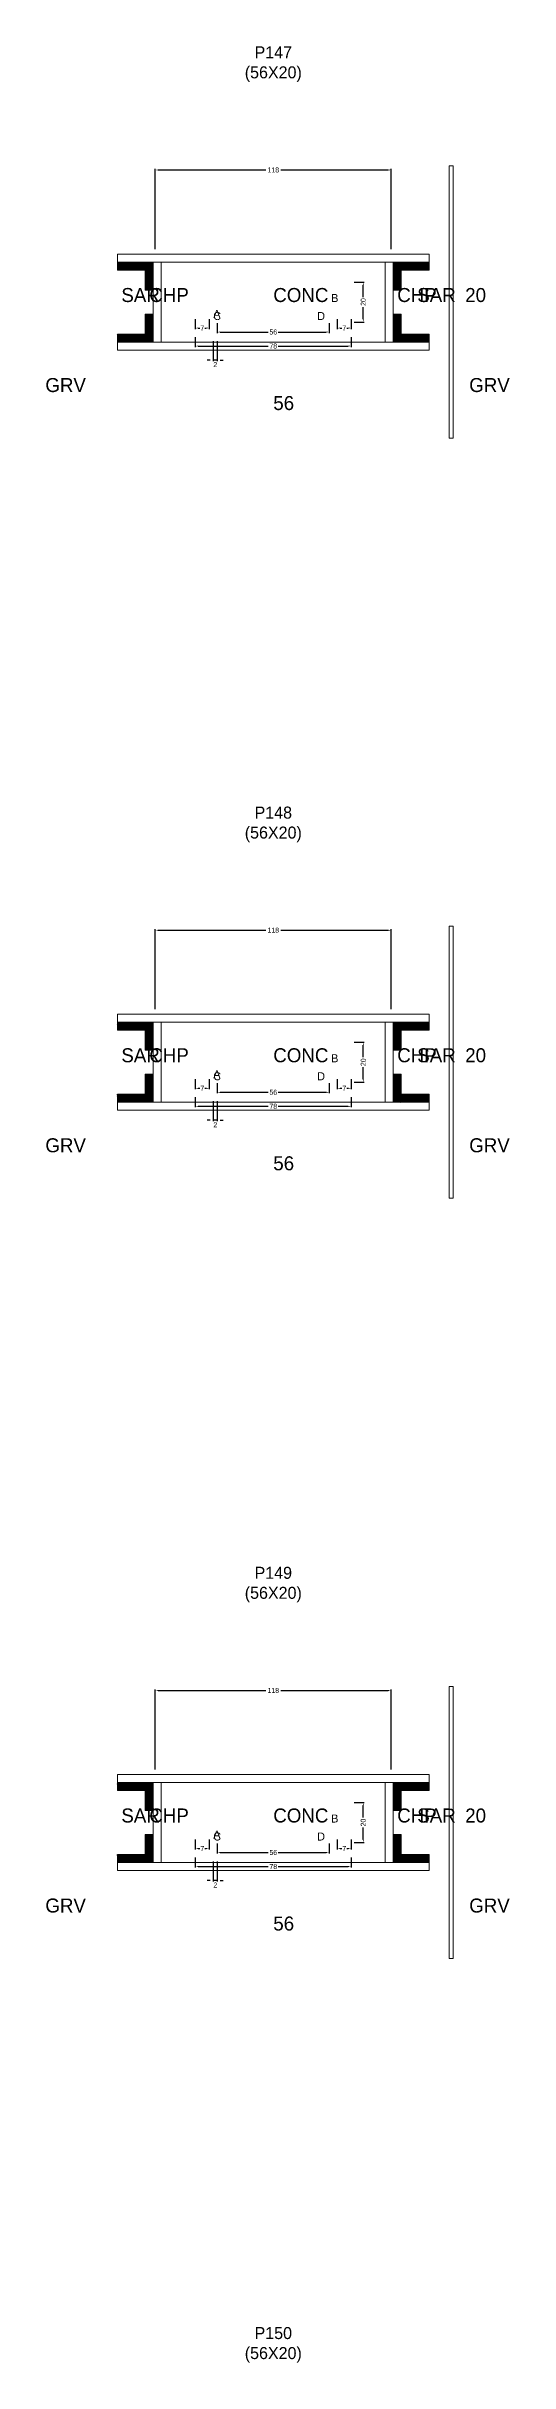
# Model space of a CAD drawing. Header units: centimetres. Extents: x -10500 to 4121, y -45226 to 295.
# Drawn here: x -114 to 118, y -36610 to -35452 of the extents above; entities that cross this region are included whole.
import ezdxf

# ---------------------------------------------------------------- set-up
doc = ezdxf.new("R2010")
doc.units = ezdxf.units.CM
for name, color, linetype in [('COTA', 241, 'Continuous'), ('Hachura', 251, 'Continuous'), ('NOMENCLATURA', 7, 'Continuous'), ('SARRAFO', 251, 'Continuous'), ('Texto Seção', 7, 'Continuous')]:
    doc.layers.add(name, color=color, linetype=linetype)
doc.dimstyles.new('cotax2', dxfattribs={"dimtxt": 2.5, "dimasz": 1.5, "dimexe": 0.5, "dimexo": 0.5, "dimgap": 0.5, "dimtad": 1, "dimcen": 2.5, "dimazin": 3, "dimtfac": 1, "dimtmove": 0, "dimatfit": 3})

# ---------------------------------------------------------------- blocks, each defined once
blk = doc.blocks.new('_CLOSEDFILLED')
at = {"color": 0, "linetype": 'BYBLOCK'}
blk.add_solid([(-1, 0.16), (0, 0), (-1, -0.16)], dxfattribs=at)
blk = doc.blocks.new('*D2458')
for p, q in [((-39, -35597.5), (-39, -35602.5)), ((-37.5, -35602), (-2.5, -35602)), ((2.5, -35602), (37.5, -35602)), ((39, -35597.5), (39, -35602.5))]:
    blk.add_line(p, q)
at = {"layer": 'Defpoints'}
for p in [(-39, -35597), (-39, -35602), (39, -35597)]:
    blk.add_point(p, dxfattribs=at)
at = {"layer": 'COTA', "xscale": 1.5, "yscale": 1.5, "rotation": 180}
blk.add_blockref('_CLOSEDFILLED', (-39, -35602), dxfattribs=at)
at = {"layer": 'COTA', "xscale": 1.5, "yscale": 1.5}
blk.add_blockref('_CLOSEDFILLED', (39, -35602), dxfattribs=at)
at = {"layer": 'COTA', "insert": (0, -35602), "char_height": 2.5, "attachment_point": 5}
blk.add_mtext('78', dxfattribs=at)
blk = doc.blocks.new('*D2459')
for p, q in [((-28, -35590.5), (-28, -35595.5)), ((28, -35590.5), (28, -35595.5)), ((-26.5, -35595), (-2.5, -35595)), ((2.5, -35595), (26.5, -35595))]:
    blk.add_line(p, q)
at = {"layer": 'Defpoints'}
for p in [(-28, -35590), (28, -35590), (-28, -35595)]:
    blk.add_point(p, dxfattribs=at)
at = {"layer": 'COTA', "xscale": 1.5, "yscale": 1.5, "rotation": 180}
blk.add_blockref('_CLOSEDFILLED', (-28, -35595), dxfattribs=at)
at = {"layer": 'COTA', "xscale": 1.5, "yscale": 1.5}
blk.add_blockref('_CLOSEDFILLED', (28, -35595), dxfattribs=at)
at = {"layer": 'COTA', "insert": (0, -35595), "char_height": 2.5, "attachment_point": 5}
blk.add_mtext('56', dxfattribs=at)
blk = doc.blocks.new('*D2460')
for p, q in [((40.5, -35570), (45.5, -35570)), ((45, -35577.5), (45, -35571.5)), ((40.5, -35590), (45.5, -35590)), ((45, -35588.5), (45, -35582.5))]:
    blk.add_line(p, q)
at = {"layer": 'Defpoints'}
for p in [(40, -35570), (40, -35590), (45, -35590)]:
    blk.add_point(p, dxfattribs=at)
at = {"layer": 'COTA', "xscale": 1.5, "yscale": 1.5}
for p, rotation in [((45, -35570), 90), ((45, -35590), 270)]:
    blk.add_blockref('_CLOSEDFILLED', p, dxfattribs=dict(at, rotation=rotation))
at = {"layer": 'COTA', "insert": (45, -35580), "char_height": 2.5, "attachment_point": 5, "rotation": 90}
blk.add_mtext('20', dxfattribs=at)
blk = doc.blocks.new('*D2461')
for p, q in [((-39, -35588.5), (-39, -35593.5)), ((-32, -35588.5), (-32, -35593.5)), ((-37.5, -35593), (-36.75, -35593)), ((-34.25, -35593), (-33.5, -35593))]:
    blk.add_line(p, q)
at = {"layer": 'Defpoints'}
for p in [(-39, -35588), (-32, -35588), (-39, -35593)]:
    blk.add_point(p, dxfattribs=at)
at = {"layer": 'COTA', "xscale": 1.5, "yscale": 1.5, "rotation": 180}
blk.add_blockref('_CLOSEDFILLED', (-39, -35593), dxfattribs=at)
at = {"layer": 'COTA', "xscale": 1.5, "yscale": 1.5}
blk.add_blockref('_CLOSEDFILLED', (-32, -35593), dxfattribs=at)
at = {"layer": 'COTA', "insert": (-35.5, -35593), "char_height": 2.5, "attachment_point": 5}
blk.add_mtext('7', dxfattribs=at)
blk = doc.blocks.new('*D2462')
for p, q in [((32, -35588.5), (32, -35593.5)), ((39, -35588.5), (39, -35593.5)), ((33.5, -35593), (34.25, -35593)), ((36.75, -35593), (37.5, -35593))]:
    blk.add_line(p, q)
at = {"layer": 'Defpoints'}
for p in [(32, -35588), (39, -35588), (32, -35593)]:
    blk.add_point(p, dxfattribs=at)
at = {"layer": 'COTA', "xscale": 1.5, "yscale": 1.5, "rotation": 180}
blk.add_blockref('_CLOSEDFILLED', (32, -35593), dxfattribs=at)
at = {"layer": 'COTA', "xscale": 1.5, "yscale": 1.5}
blk.add_blockref('_CLOSEDFILLED', (39, -35593), dxfattribs=at)
at = {"layer": 'COTA', "insert": (35.5, -35593), "char_height": 2.5, "attachment_point": 5}
blk.add_mtext('7', dxfattribs=at)
blk = doc.blocks.new('*D2463')
for p, q in [((-59, -35553.5), (-59, -35513.5)), ((-57.5, -35514), (-3.75, -35514)), ((3.75, -35514), (57.5, -35514)), ((59, -35553.5), (59, -35513.5))]:
    blk.add_line(p, q)
at = {"layer": 'Defpoints'}
for p in [(-59, -35514), (-59, -35554), (59, -35554)]:
    blk.add_point(p, dxfattribs=at)
at = {"layer": 'COTA', "xscale": 1.5, "yscale": 1.5, "rotation": 180}
blk.add_blockref('_CLOSEDFILLED', (-59, -35514), dxfattribs=at)
at = {"layer": 'COTA', "xscale": 1.5, "yscale": 1.5}
blk.add_blockref('_CLOSEDFILLED', (59, -35514), dxfattribs=at)
at = {"layer": 'COTA', "insert": (0, -35514), "char_height": 2.5, "attachment_point": 5}
blk.add_mtext('118', dxfattribs=at)
blk = doc.blocks.new('*D2484')
for p, q in [((-39, -35977.5), (-39, -35982.5)), ((-37.5, -35982), (-2.5, -35982)), ((2.5, -35982), (37.5, -35982)), ((39, -35977.5), (39, -35982.5))]:
    blk.add_line(p, q)
at = {"layer": 'Defpoints'}
for p in [(-39, -35977), (-39, -35982), (39, -35977)]:
    blk.add_point(p, dxfattribs=at)
at = {"layer": 'COTA', "xscale": 1.5, "yscale": 1.5, "rotation": 180}
blk.add_blockref('_CLOSEDFILLED', (-39, -35982), dxfattribs=at)
at = {"layer": 'COTA', "xscale": 1.5, "yscale": 1.5}
blk.add_blockref('_CLOSEDFILLED', (39, -35982), dxfattribs=at)
at = {"layer": 'COTA', "insert": (0, -35982), "char_height": 2.5, "attachment_point": 5}
blk.add_mtext('78', dxfattribs=at)
blk = doc.blocks.new('*D2485')
for p, q in [((-28, -35970.5), (-28, -35975.5)), ((28, -35970.5), (28, -35975.5)), ((-26.5, -35975), (-2.5, -35975)), ((2.5, -35975), (26.5, -35975))]:
    blk.add_line(p, q)
at = {"layer": 'Defpoints'}
for p in [(-28, -35970), (28, -35970), (-28, -35975)]:
    blk.add_point(p, dxfattribs=at)
at = {"layer": 'COTA', "xscale": 1.5, "yscale": 1.5, "rotation": 180}
blk.add_blockref('_CLOSEDFILLED', (-28, -35975), dxfattribs=at)
at = {"layer": 'COTA', "xscale": 1.5, "yscale": 1.5}
blk.add_blockref('_CLOSEDFILLED', (28, -35975), dxfattribs=at)
at = {"layer": 'COTA', "insert": (0, -35975), "char_height": 2.5, "attachment_point": 5}
blk.add_mtext('56', dxfattribs=at)
blk = doc.blocks.new('*D2486')
for p, q in [((40.5, -35950), (45.5, -35950)), ((45, -35957.5), (45, -35951.5)), ((40.5, -35970), (45.5, -35970)), ((45, -35968.5), (45, -35962.5))]:
    blk.add_line(p, q)
at = {"layer": 'Defpoints'}
for p in [(40, -35950), (40, -35970), (45, -35970)]:
    blk.add_point(p, dxfattribs=at)
at = {"layer": 'COTA', "xscale": 1.5, "yscale": 1.5}
for p, rotation in [((45, -35950), 90), ((45, -35970), 270)]:
    blk.add_blockref('_CLOSEDFILLED', p, dxfattribs=dict(at, rotation=rotation))
at = {"layer": 'COTA', "insert": (45, -35960), "char_height": 2.5, "attachment_point": 5, "rotation": 90}
blk.add_mtext('20', dxfattribs=at)
blk = doc.blocks.new('*D2487')
for p, q in [((-39, -35968.5), (-39, -35973.5)), ((-37.5, -35973), (-36.75, -35973)), ((-34.25, -35973), (-33.5, -35973)), ((-32, -35968.5), (-32, -35973.5))]:
    blk.add_line(p, q)
at = {"layer": 'Defpoints'}
for p in [(-39, -35968), (-39, -35973), (-32, -35968)]:
    blk.add_point(p, dxfattribs=at)
at = {"layer": 'COTA', "xscale": 1.5, "yscale": 1.5, "rotation": 180}
blk.add_blockref('_CLOSEDFILLED', (-39, -35973), dxfattribs=at)
at = {"layer": 'COTA', "xscale": 1.5, "yscale": 1.5}
blk.add_blockref('_CLOSEDFILLED', (-32, -35973), dxfattribs=at)
at = {"layer": 'COTA', "insert": (-35.5, -35973), "char_height": 2.5, "attachment_point": 5}
blk.add_mtext('7', dxfattribs=at)
blk = doc.blocks.new('*D2488')
for p, q in [((32, -35968.5), (32, -35973.5)), ((33.5, -35973), (34.25, -35973)), ((36.75, -35973), (37.5, -35973)), ((39, -35968.5), (39, -35973.5))]:
    blk.add_line(p, q)
at = {"layer": 'Defpoints'}
for p in [(32, -35968), (32, -35973), (39, -35968)]:
    blk.add_point(p, dxfattribs=at)
at = {"layer": 'COTA', "xscale": 1.5, "yscale": 1.5, "rotation": 180}
blk.add_blockref('_CLOSEDFILLED', (32, -35973), dxfattribs=at)
at = {"layer": 'COTA', "xscale": 1.5, "yscale": 1.5}
blk.add_blockref('_CLOSEDFILLED', (39, -35973), dxfattribs=at)
at = {"layer": 'COTA', "insert": (35.5, -35973), "char_height": 2.5, "attachment_point": 5}
blk.add_mtext('7', dxfattribs=at)
blk = doc.blocks.new('*D2489')
for p, q in [((-59, -35933.5), (-59, -35893.5)), ((-57.5, -35894), (-3.75, -35894)), ((3.75, -35894), (57.5, -35894)), ((59, -35933.5), (59, -35893.5))]:
    blk.add_line(p, q)
at = {"layer": 'Defpoints'}
for p in [(-59, -35894), (-59, -35934), (59, -35934)]:
    blk.add_point(p, dxfattribs=at)
at = {"layer": 'COTA', "xscale": 1.5, "yscale": 1.5, "rotation": 180}
blk.add_blockref('_CLOSEDFILLED', (-59, -35894), dxfattribs=at)
at = {"layer": 'COTA', "xscale": 1.5, "yscale": 1.5}
blk.add_blockref('_CLOSEDFILLED', (59, -35894), dxfattribs=at)
at = {"layer": 'COTA', "insert": (0, -35894), "char_height": 2.5, "attachment_point": 5}
blk.add_mtext('118', dxfattribs=at)
blk = doc.blocks.new('*D2510')
for p, q in [((-39, -36357.5), (-39, -36362.5)), ((-37.5, -36362), (-2.5, -36362)), ((2.5, -36362), (37.5, -36362)), ((39, -36357.5), (39, -36362.5))]:
    blk.add_line(p, q)
at = {"layer": 'Defpoints'}
for p in [(-39, -36357), (-39, -36362), (39, -36357)]:
    blk.add_point(p, dxfattribs=at)
at = {"layer": 'COTA', "xscale": 1.5, "yscale": 1.5, "rotation": 180}
blk.add_blockref('_CLOSEDFILLED', (-39, -36362), dxfattribs=at)
at = {"layer": 'COTA', "xscale": 1.5, "yscale": 1.5}
blk.add_blockref('_CLOSEDFILLED', (39, -36362), dxfattribs=at)
at = {"layer": 'COTA', "insert": (0, -36362), "char_height": 2.5, "attachment_point": 5}
blk.add_mtext('78', dxfattribs=at)
blk = doc.blocks.new('*D2511')
for p, q in [((-28, -36350.5), (-28, -36355.5)), ((-26.5, -36355), (-2.5, -36355)), ((2.5, -36355), (26.5, -36355)), ((28, -36350.5), (28, -36355.5))]:
    blk.add_line(p, q)
at = {"layer": 'Defpoints'}
for p in [(-28, -36350), (-28, -36355), (28, -36350)]:
    blk.add_point(p, dxfattribs=at)
at = {"layer": 'COTA', "xscale": 1.5, "yscale": 1.5, "rotation": 180}
blk.add_blockref('_CLOSEDFILLED', (-28, -36355), dxfattribs=at)
at = {"layer": 'COTA', "xscale": 1.5, "yscale": 1.5}
blk.add_blockref('_CLOSEDFILLED', (28, -36355), dxfattribs=at)
at = {"layer": 'COTA', "insert": (0, -36355), "char_height": 2.5, "attachment_point": 5}
blk.add_mtext('56', dxfattribs=at)
blk = doc.blocks.new('*D2512')
for p, q in [((40.5, -36330), (45.5, -36330)), ((45, -36337.5), (45, -36331.5)), ((45, -36348.5), (45, -36342.5)), ((40.5, -36350), (45.5, -36350))]:
    blk.add_line(p, q)
at = {"layer": 'Defpoints'}
for p in [(40, -36330), (40, -36350), (45, -36350)]:
    blk.add_point(p, dxfattribs=at)
at = {"layer": 'COTA', "xscale": 1.5, "yscale": 1.5}
for p, rotation in [((45, -36330), 90), ((45, -36350), 270)]:
    blk.add_blockref('_CLOSEDFILLED', p, dxfattribs=dict(at, rotation=rotation))
at = {"layer": 'COTA', "insert": (45, -36340), "char_height": 2.5, "attachment_point": 5, "rotation": 90}
blk.add_mtext('20', dxfattribs=at)
blk = doc.blocks.new('*D2513')
for p, q in [((-39, -36348.5), (-39, -36353.5)), ((-37.5, -36353), (-36.75, -36353)), ((-34.25, -36353), (-33.5, -36353)), ((-32, -36348.5), (-32, -36353.5))]:
    blk.add_line(p, q)
at = {"layer": 'Defpoints'}
for p in [(-39, -36348), (-39, -36353), (-32, -36348)]:
    blk.add_point(p, dxfattribs=at)
at = {"layer": 'COTA', "xscale": 1.5, "yscale": 1.5, "rotation": 180}
blk.add_blockref('_CLOSEDFILLED', (-39, -36353), dxfattribs=at)
at = {"layer": 'COTA', "xscale": 1.5, "yscale": 1.5}
blk.add_blockref('_CLOSEDFILLED', (-32, -36353), dxfattribs=at)
at = {"layer": 'COTA', "insert": (-35.5, -36353), "char_height": 2.5, "attachment_point": 5}
blk.add_mtext('7', dxfattribs=at)
blk = doc.blocks.new('*D2514')
for p, q in [((32, -36348.5), (32, -36353.5)), ((33.5, -36353), (34.25, -36353)), ((36.75, -36353), (37.5, -36353)), ((39, -36348.5), (39, -36353.5))]:
    blk.add_line(p, q)
at = {"layer": 'Defpoints'}
for p in [(32, -36348), (32, -36353), (39, -36348)]:
    blk.add_point(p, dxfattribs=at)
at = {"layer": 'COTA', "xscale": 1.5, "yscale": 1.5, "rotation": 180}
blk.add_blockref('_CLOSEDFILLED', (32, -36353), dxfattribs=at)
at = {"layer": 'COTA', "xscale": 1.5, "yscale": 1.5}
blk.add_blockref('_CLOSEDFILLED', (39, -36353), dxfattribs=at)
at = {"layer": 'COTA', "insert": (35.5, -36353), "char_height": 2.5, "attachment_point": 5}
blk.add_mtext('7', dxfattribs=at)
blk = doc.blocks.new('*D2515')
for p, q in [((-59, -36313.5), (-59, -36273.5)), ((-57.5, -36274), (-3.75, -36274)), ((3.75, -36274), (57.5, -36274)), ((59, -36313.5), (59, -36273.5))]:
    blk.add_line(p, q)
at = {"layer": 'Defpoints'}
for p in [(-59, -36274), (-59, -36314), (59, -36314)]:
    blk.add_point(p, dxfattribs=at)
at = {"layer": 'COTA', "xscale": 1.5, "yscale": 1.5, "rotation": 180}
blk.add_blockref('_CLOSEDFILLED', (-59, -36274), dxfattribs=at)
at = {"layer": 'COTA', "xscale": 1.5, "yscale": 1.5}
blk.add_blockref('_CLOSEDFILLED', (59, -36274), dxfattribs=at)
at = {"layer": 'COTA', "insert": (0, -36274), "char_height": 2.5, "attachment_point": 5}
blk.add_mtext('118', dxfattribs=at)

msp = doc.modelspace()

# ---------------------------------------------------------------- hatches: boundary and pattern name
at = {"layer": 'SARRAFO'}
h = msp.add_hatch(dxfattribs=at)
h.set_pattern_fill('SOLID', scale=2)
h.paths.add_polyline_path([(-78, -35564), (-64, -35564), (-64, -35560), (-78, -35560)])
h = msp.add_hatch(dxfattribs=at)
h.set_pattern_fill('SOLID', scale=2)
h.paths.add_polyline_path([(-64, -35574), (-60, -35574), (-60, -35560), (-64, -35560)])
h = msp.add_hatch(dxfattribs=at)
h.set_pattern_fill('SOLID', scale=2)
h.paths.add_polyline_path([(60, -35574), (64, -35574), (64, -35560), (60, -35560)])
h = msp.add_hatch(dxfattribs=at)
h.set_pattern_fill('SOLID', scale=2)
h.paths.add_polyline_path([(64, -35564), (78, -35564), (78, -35560), (64, -35560)])
h = msp.add_hatch(dxfattribs=at)
h.set_pattern_fill('SOLID', scale=2)
h.paths.add_polyline_path([(-64, -35600), (-60, -35600), (-60, -35586), (-64, -35586)])
h = msp.add_hatch(dxfattribs=at)
h.set_pattern_fill('SOLID', scale=2)
h.paths.add_polyline_path([(60, -35600), (64, -35600), (64, -35586), (60, -35586)])
h = msp.add_hatch(dxfattribs=at)
h.set_pattern_fill('SOLID', scale=2)
h.paths.add_polyline_path([(-78, -35600), (-64, -35600), (-64, -35596), (-78, -35596)])
h = msp.add_hatch(dxfattribs=at)
h.set_pattern_fill('SOLID', scale=2)
h.paths.add_polyline_path([(64, -35600), (78, -35600), (78, -35596), (64, -35596)])
h = msp.add_hatch(dxfattribs=at)
h.set_pattern_fill('SOLID', scale=2)
h.paths.add_polyline_path([(-78, -35944), (-64, -35944), (-64, -35940), (-78, -35940)])
h = msp.add_hatch(dxfattribs=at)
h.set_pattern_fill('SOLID', scale=2)
h.paths.add_polyline_path([(-64, -35954), (-60, -35954), (-60, -35940), (-64, -35940)])
h = msp.add_hatch(dxfattribs=at)
h.set_pattern_fill('SOLID', scale=2)
h.paths.add_polyline_path([(60, -35954), (64, -35954), (64, -35940), (60, -35940)])
h = msp.add_hatch(dxfattribs=at)
h.set_pattern_fill('SOLID', scale=2)
h.paths.add_polyline_path([(64, -35944), (78, -35944), (78, -35940), (64, -35940)])
h = msp.add_hatch(dxfattribs=at)
h.set_pattern_fill('SOLID', scale=2)
h.paths.add_polyline_path([(-64, -35980), (-60, -35980), (-60, -35966), (-64, -35966)])
h = msp.add_hatch(dxfattribs=at)
h.set_pattern_fill('SOLID', scale=2)
h.paths.add_polyline_path([(60, -35980), (64, -35980), (64, -35966), (60, -35966)])
h = msp.add_hatch(dxfattribs=at)
h.set_pattern_fill('SOLID', scale=2)
h.paths.add_polyline_path([(-78, -35980), (-64, -35980), (-64, -35976), (-78, -35976)])
h = msp.add_hatch(dxfattribs=at)
h.set_pattern_fill('SOLID', scale=2)
h.paths.add_polyline_path([(64, -35980), (78, -35980), (78, -35976), (64, -35976)])
h = msp.add_hatch(dxfattribs=at)
h.set_pattern_fill('SOLID', scale=2)
h.paths.add_polyline_path([(-78, -36324), (-64, -36324), (-64, -36320), (-78, -36320)])
h = msp.add_hatch(dxfattribs=at)
h.set_pattern_fill('SOLID', scale=2)
h.paths.add_polyline_path([(-64, -36334), (-60, -36334), (-60, -36320), (-64, -36320)])
h = msp.add_hatch(dxfattribs=at)
h.set_pattern_fill('SOLID', scale=2)
h.paths.add_polyline_path([(60, -36334), (64, -36334), (64, -36320), (60, -36320)])
h = msp.add_hatch(dxfattribs=at)
h.set_pattern_fill('SOLID', scale=2)
h.paths.add_polyline_path([(64, -36324), (78, -36324), (78, -36320), (64, -36320)])
h = msp.add_hatch(dxfattribs=at)
h.set_pattern_fill('SOLID', scale=2)
h.paths.add_polyline_path([(-64, -36360), (-60, -36360), (-60, -36346), (-64, -36346)])
h = msp.add_hatch(dxfattribs=at)
h.set_pattern_fill('SOLID', scale=2)
h.paths.add_polyline_path([(60, -36360), (64, -36360), (64, -36346), (60, -36346)])
h = msp.add_hatch(dxfattribs=at)
h.set_pattern_fill('SOLID', scale=2)
h.paths.add_polyline_path([(-78, -36360), (-64, -36360), (-64, -36356), (-78, -36356)])
h = msp.add_hatch(dxfattribs=at)
h.set_pattern_fill('SOLID', scale=2)
h.paths.add_polyline_path([(64, -36360), (78, -36360), (78, -36356), (64, -36356)])

# ---------------------------------------------------------------- linework, layer by layer
at = {"layer": 'Hachura', "lineweight": 13}
for points in [[(88, -35648), (90, -35648), (90, -35512), (88, -35512)], [(88, -36028), (90, -36028), (90, -35892), (88, -35892)], [(88, -36408), (90, -36408), (90, -36272), (88, -36272)]]:
    msp.add_lwpolyline(points, close=True, dxfattribs=at)
at = {"layer": 'Hachura', "lineweight": 18}
for points in [[(-78, -35560), (78, -35560), (78, -35556), (-78, -35556)], [(-60, -35600), (-56, -35600), (-56, -35560), (-60, -35560)], [(56, -35600), (60, -35600), (60, -35560), (56, -35560)], [(-78, -35604), (78, -35604), (78, -35600), (-78, -35600)], [(-78, -35940), (78, -35940), (78, -35936), (-78, -35936)], [(-60, -35980), (-56, -35980), (-56, -35940), (-60, -35940)], [(56, -35980), (60, -35980), (60, -35940), (56, -35940)], [(-78, -35984), (78, -35984), (78, -35980), (-78, -35980)], [(-78, -36320), (78, -36320), (78, -36316), (-78, -36316)], [(-60, -36360), (-56, -36360), (-56, -36320), (-60, -36320)], [(56, -36360), (60, -36360), (60, -36320), (56, -36320)], [(-78, -36364), (78, -36364), (78, -36360), (-78, -36360)]]:
    msp.add_lwpolyline(points, close=True, dxfattribs=at)
at = {"layer": 'SARRAFO', "lineweight": 13}
for points in [[(-78, -35564), (-64, -35564), (-64, -35560), (-78, -35560)], [(-64, -35574), (-60, -35574), (-60, -35560), (-64, -35560)], [(60, -35574), (64, -35574), (64, -35560), (60, -35560)], [(64, -35564), (78, -35564), (78, -35560), (64, -35560)], [(-64, -35600), (-60, -35600), (-60, -35586), (-64, -35586)], [(60, -35600), (64, -35600), (64, -35586), (60, -35586)], [(-78, -35600), (-64, -35600), (-64, -35596), (-78, -35596)], [(64, -35600), (78, -35600), (78, -35596), (64, -35596)], [(-78, -35944), (-64, -35944), (-64, -35940), (-78, -35940)], [(-64, -35954), (-60, -35954), (-60, -35940), (-64, -35940)], [(60, -35954), (64, -35954), (64, -35940), (60, -35940)], [(64, -35944), (78, -35944), (78, -35940), (64, -35940)], [(-64, -35980), (-60, -35980), (-60, -35966), (-64, -35966)], [(60, -35980), (64, -35980), (64, -35966), (60, -35966)], [(-78, -35980), (-64, -35980), (-64, -35976), (-78, -35976)], [(64, -35980), (78, -35980), (78, -35976), (64, -35976)], [(-78, -36324), (-64, -36324), (-64, -36320), (-78, -36320)], [(-64, -36334), (-60, -36334), (-60, -36320), (-64, -36320)], [(60, -36334), (64, -36334), (64, -36320), (60, -36320)], [(64, -36324), (78, -36324), (78, -36320), (64, -36320)], [(-64, -36360), (-60, -36360), (-60, -36346), (-64, -36346)], [(60, -36360), (64, -36360), (64, -36346), (60, -36346)], [(-78, -36360), (-64, -36360), (-64, -36356), (-78, -36356)], [(64, -36360), (78, -36360), (78, -36356), (64, -36356)]]:
    msp.add_lwpolyline(points, close=True, dxfattribs=at)

# ---------------------------------------------------------------- texts
at = {"layer": 'NOMENCLATURA'}
for s, p in [('B', (29, -35580)), ('A', (-30, -35588)), ('C', (-30, -35589)), ('D', (22, -35589)), ('B', (29, -35960)), ('A', (-30, -35968)), ('C', (-30, -35969)), ('D', (22, -35969)), ('B', (29, -36340)), ('A', (-30, -36348)), ('C', (-30, -36349)), ('D', (22, -36349))]:
    msp.add_text(s, height=4, dxfattribs=at).set_placement(p)
at = {"layer": 'NOMENCLATURA', "char_height": 6, "attachment_point": 8}
for s, insert in [('P147\\P(56X20)', (0, -35470)), ('P148\\P(56X20)', (0, -35850)), ('P149\\P(56X20)', (0, -36230)), ('P150\\P(56X20)', (0, -36610))]:
    msp.add_mtext(s, dxfattribs=dict(at, insert=insert))
at = {"layer": 'Texto Seção'}
for s, p in [('SAR', (-76, -35580)), ('CHP', (-62, -35580)), ('CONC', (0, -35580)), ('CHP', (62, -35580)), ('SAR', (72, -35580)), ('20', (96, -35580)), ('GRV', (-114, -35625)), ('GRV', (98, -35625)), ('56', (0, -35634)), ('SAR', (-76, -35960)), ('CHP', (-62, -35960)), ('CONC', (0, -35960)), ('CHP', (62, -35960)), ('SAR', (72, -35960)), ('20', (96, -35960)), ('GRV', (-114, -36005)), ('56', (0, -36014)), ('GRV', (98, -36005)), ('SAR', (-76, -36340)), ('CHP', (-62, -36340)), ('CONC', (0, -36340)), ('CHP', (62, -36340)), ('SAR', (72, -36340)), ('20', (96, -36340)), ('GRV', (-114, -36385)), ('GRV', (98, -36385)), ('56', (0, -36394))]:
    msp.add_text(s, height=7, dxfattribs=at).set_placement(p)

# ---------------------------------------------------------------- dimensions: what is measured, and where the dimension line sits
at = {"layer": 'COTA'}
for base, p1, p2, picture, middle in [((-59, -35514), (-59, -35554), (59, -35554), '*D2463', (0, -35514)), ((-39, -35593), (-39, -35588), (-32, -35588), '*D2461', (-35.5, -35593)), ((-28, -35595), (-28, -35590), (28, -35590), '*D2459', (0, -35595)), ((32, -35593), (32, -35588), (39, -35588), '*D2462', (35.5, -35593)), ((-39, -35602), (-39, -35597), (39, -35597), '*D2458', (0, -35602)), ((-59, -35894), (-59, -35934), (59, -35934), '*D2489', (0, -35894)), ((-39, -35973), (-39, -35968), (-32, -35968), '*D2487', (-35.5, -35973)), ((-28, -35975), (-28, -35970), (28, -35970), '*D2485', (0, -35975)), ((32, -35973), (32, -35968), (39, -35968), '*D2488', (35.5, -35973)), ((-39, -35982), (-39, -35977), (39, -35977), '*D2484', (0, -35982)), ((-59, -36274), (-59, -36314), (59, -36314), '*D2515', (0, -36274)), ((-39, -36353), (-39, -36348), (-32, -36348), '*D2513', (-35.5, -36353)), ((-28, -36355), (-28, -36350), (28, -36350), '*D2511', (0, -36355)), ((32, -36353), (32, -36348), (39, -36348), '*D2514', (35.5, -36353)), ((-39, -36362), (-39, -36357), (39, -36357), '*D2510', (0, -36362))]:
    dim = msp.add_linear_dim(base=base, p1=p1, p2=p2, dimstyle='cotax2', dxfattribs=at)
    dim.commit()
    dim.dimension.update_dxf_attribs({"geometry": picture, "text_midpoint": middle})
for base, p1, p2, picture, middle in [((45, -35590), (40, -35590), (40, -35570), '*D2460', (45, -35580)), ((45, -35970), (40, -35970), (40, -35950), '*D2486', (45, -35960)), ((45, -36350), (40, -36350), (40, -36330), '*D2512', (45, -36340))]:
    dim = msp.add_linear_dim(base=base, p1=p1, p2=p2, angle=90, dimstyle='cotax2', dxfattribs=at)
    dim.commit()
    dim.dimension.update_dxf_attribs({"geometry": picture, "text_midpoint": middle})
for base, p1, p2 in [((-28, -35609), (-28, -35599), (-30, -35599)), ((-28, -35989), (-28, -35979), (-30, -35979)), ((-28, -36369), (-28, -36359), (-30, -36359))]:
    msp.add_linear_dim(base=base, p1=p1, p2=p2, dimstyle='cotax2', dxfattribs=at).render()

doc.saveas('drawing.dxf')
